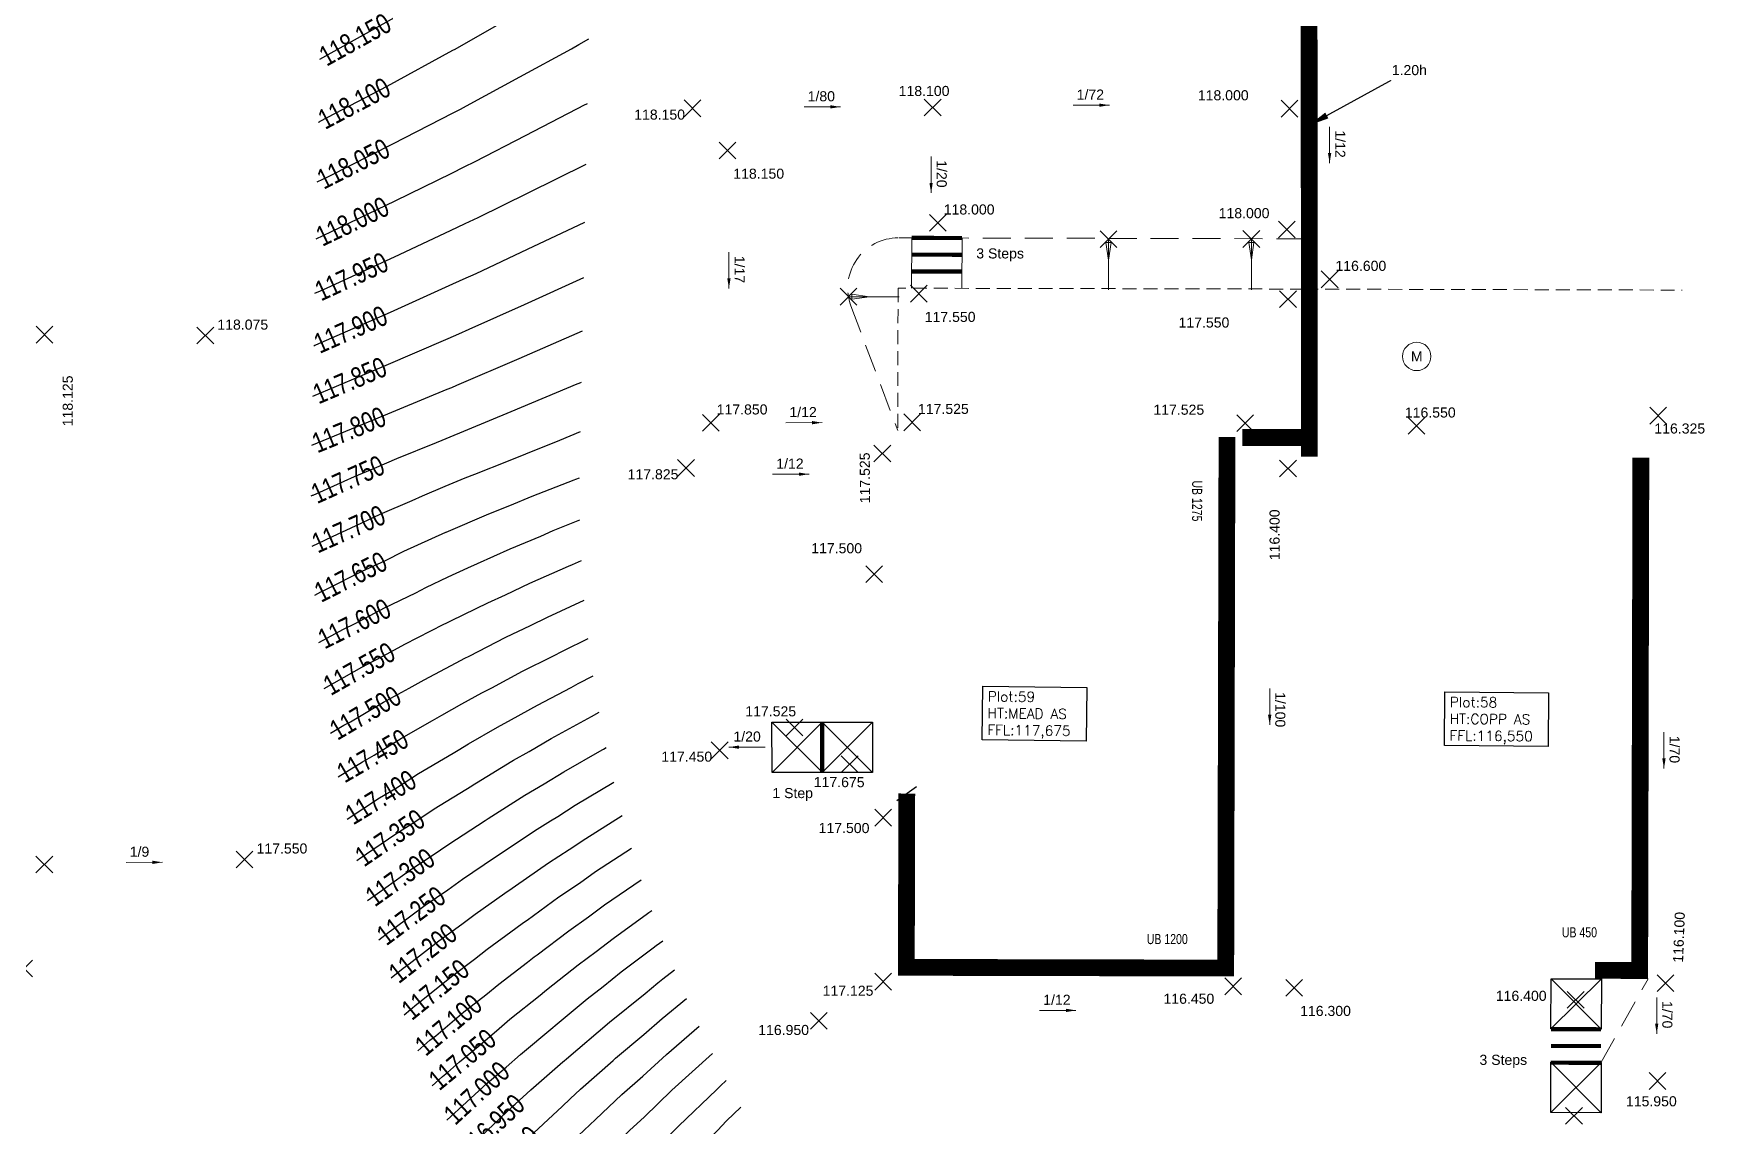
# Model space of a CAD drawing. Header units: metres. Extents: x 287878 to 288371, y 62805 to 63080.
# Drawn here: x 288064.68 to 288094.57, y 62891.33 to 62910.89 of the extents above; entities that cross this region are included whole.
import ezdxf
from ezdxf.enums import TextEntityAlignment as Align

# ---------------------------------------------------------------- set-up
doc = ezdxf.new("R2010")
doc.units = ezdxf.units.M
doc.header["$PDMODE"] = 3
doc.header["$PDSIZE"] = 0.15
doc.linetypes.add('HIDDEN', pattern=[0.375, 0.25, -0.125])
doc.layers.get('0').transparency = 0.25
for name, color, linetype, lineweight in [('EXP - DESIGN LINES', 1, 'HIDDEN', 9), ('EXP - LEVELS TEXT', 3, 'Continuous', 18), ('EXP - RETAINING WALLS - 0.6m', 190, 'Continuous', 18), ('EXP - STEPS', 240, 'Continuous', 18), ('EXP - UNDERBUILD', 94, 'UNDERBUILD', 35), ('EXP-EW-BANKS&CUTTINGS', 251, 'HIDDEN', 18), ('EXP-EW-GRADIENTS', 3, 'Continuous', 18), ('EXP-EW-GRADIENTS-TEXT', 3, 'Continuous', 18), ('EXP-EW-LEVEL-LANDING', 1, 'Continuous', 25), ('EXP-EW-LEVELS-POINTS', 3, 'Continuous', 18), ('EXP-EW-LEVELS-TEXT', 3, 'Continuous', 18), ('EXP-EW-RETAINING-WALL-HEIGHTS', 3, 'Continuous', 18), ('EXP-LEVEL-LANDING', 1, 'Continuous', 25), ('EXP-PART-M-TAG', 3, 'Continuous', 18)]:
    doc.layers.add(name, color=color, linetype=linetype, lineweight=lineweight)
doc.layers.add('EXP-EW-BANKS&CUTTINGS-WORKING', color=255, linetype='Continuous', lineweight=18, plot=False)
doc.layers.add('EXP_-_S3D_-_HOUSE_DOORS', color=3, linetype='Continuous', true_color=0x00ff00)
doc.layers.add('XREF - SOUTHERN CONTOURS$0$EXP_-_EW_-_CONT-PRIMARY', color=1, linetype='Continuous', true_color=0xff0000)
doc.layers.add('Working', color=181, linetype='Continuous', plot=False)
for name, color, linetype in [('XREF - SOUTHERN CONTOURS$0$EXP_-_EW_CONT-SECONDARY', 8, 'Continuous'), ('XREF - SOUTHERN CONTOURS$0$EXP_-_EW_CONT-SECONDARY TEXT', 8, 'Continuous'), ('XREF - SS - FFFL$0$EXP - PEN 1', 1, 'Continuous')]:
    doc.layers.add(name, color=color, linetype=linetype)
doc.styles.add('18 @ 1 to 200', font='arial.ttf', dxfattribs={"height": 0.36})
doc.styles.add('18 @ 1 to 500', font='arial.ttf', dxfattribs={"height": 0.9})
doc.styles.add('Century Gothic', font='arial.ttf')
doc.styles.add('ESTROAD', font='arial.ttf', dxfattribs={"width": 0.75})
doc.styles.add('XREF - SOUTHERN CONTOURS$0$ESTROAD', font='arial.ttf', dxfattribs={"width": 0.75})
doc.styles.add('XREF - SS - FFFL$0$Standard', font='simplex.shx')
doc.linetypes.add('UNDERBUILD', pattern='A,0.3,-0.1575,["O",Century Gothic,S=0.3,R=0,X=-0.181,Y=-0.15],-0.1575', length=0.615)
doc.dimstyles.new('1 to 200 (18)', dxfattribs={"dimtxt": 0.36, "dimasz": 0.36, "dimexe": 0.09, "dimexo": 0.09, "dimgap": 0.12, "dimtad": 1, "dimdec": 3, "dimzin": 0, "dimdsep": 46, "dimtxsty": '18 @ 1 to 200', "dimcen": 0.12, "dimadec": 0, "dimazin": 0, "dimtfac": 1, "dimtdec": 3, "dimtofl": 0, "dimtmove": 0, "dimatfit": 3, "dimfxl": 0.12, "dimtolj": 1, "dimtzin": 0, "dimarcsym": 1})

# ---------------------------------------------------------------- blocks, each defined once
blk = doc.blocks.new('XREF - SOUTHERN CONTOURS')
at = {"layer": 'XREF - SOUTHERN CONTOURS$0$EXP_-_EW_-_CONT-PRIMARY', "flags": 128}
for points in [[(624.73111, 171.846667), (624.858815, 171.905344), (625.006841, 171.974931), (626.14514, 172.52196), (627.156856, 173.019684), (627.381671, 173.130284), (627.573038, 173.225025), (628.476535, 173.691103), (629.546134, 174.246448), (629.562753, 174.255457), (629.5842, 174.267161)], [(624.641391, 167.243096), (624.667038, 167.254907), (624.67905, 167.25998), (625.416408, 167.591934), (625.777678, 167.740908), (626.174147, 167.915359), (626.885149, 168.202442), (626.983888, 168.24279), (627.054899, 168.272218), (628.217827, 168.754149), (629.400634, 169.247177), (629.438504, 169.263519), (629.477101, 169.280274)], [(624.991088, 162.997315), (625.228655, 163.139929), (625.343643, 163.203799), (625.93859, 163.553331), (626.39734, 163.802576), (626.661155, 163.954247), (627.234494, 164.258907), (627.392432, 164.342128), (627.470209, 164.379716), (628.124551, 164.716291), (628.563474, 164.9232), (628.871026, 165.077603), (629.52822, 165.379719)], [(625.852303, 159.304783), (626.035478, 159.443645), (626.123785, 159.505783), (626.683393, 159.921196), (627.085075, 160.197939), (627.346671, 160.388088), (627.923535, 160.777197), (628.020497, 160.843177), (628.067198, 160.872479), (628.684033, 161.282803), (628.92512, 161.430642), (629.051691, 161.508258), (629.364569, 161.711701), (630.055539, 162.125757)], [(627.072169, 156.077483), (627.212863, 156.209082), (627.279165, 156.266596), (627.790575, 156.734911), (628.130426, 157.023626), (628.385189, 157.252059), (628.967536, 157.736569), (629.007225, 157.769514), (629.581818, 158.247753), (629.867574, 158.467118), (630.187252, 158.727333), (630.758441, 159.156253), (630.810901, 159.198015), (630.932343, 159.287209)], [(628.603024, 153.168478), (629.097765, 153.738068), (629.460566, 154.131742), (629.796079, 154.508042), (630.292061, 155.032726), (630.509457, 155.259828), (630.664065, 155.411593), (631.2191, 155.976074), (631.893361, 156.620909), (631.963068, 156.689928), (632.067071, 156.78683)]]:
    blk.add_lwpolyline(points, dxfattribs=at)
at = {"layer": 'XREF - SOUTHERN CONTOURS$0$EXP_-_EW_CONT-SECONDARY', "flags": 128}
for points in [[(624.800078, 175.058058), (625.835743, 175.634504), (626.768441, 176.167091), (627.230266, 176.437938), (627.310851, 176.485567), (627.426833, 176.55459), (628.567999, 177.234189), (629.019691, 177.503185), (629.66191, 177.885647)], [(624.775875, 173.93111), (624.790638, 173.938544), (624.80578, 173.946355), (626.000715, 174.578257), (627.179248, 175.21713), (627.191343, 175.223862), (627.204352, 175.23129), (628.221905, 175.81233), (628.965998, 176.239074), (629.074829, 176.303398), (629.635091, 176.636821)], [(624.752977, 172.864853), (624.853585, 172.913202), (624.963385, 172.967219), (626.102858, 173.541042), (627.179986, 174.096688), (627.314742, 174.166203), (627.423945, 174.222903), (628.377852, 174.740008), (629.300036, 175.243249), (629.430852, 175.317947), (629.60896, 175.420093)], [(624.71015, 170.870679), (624.808971, 170.91417), (624.930437, 170.968832), (626.130345, 171.520169), (627.134793, 171.992355), (627.396827, 172.115536), (627.630643, 172.226133), (628.52124, 172.664271), (629.560829, 173.178949)], [(624.68999, 169.931939), (624.706538, 169.938926), (624.728076, 169.94822), (626.061088, 170.534874), (627.113665, 171.008553), (627.363071, 171.12079), (627.595931, 171.226217), (628.515006, 171.658271), (629.538569, 172.142424)], [(624.670608, 169.029453), (625.939826, 169.565334), (627.09336, 170.063103), (627.283059, 170.144961), (627.468062, 170.225267), (628.46065, 170.67195), (629.517263, 171.150329)], [(624.651815, 168.154376), (625.76887, 168.610847), (627.073785, 169.151619), (627.159255, 169.187039), (627.246186, 169.223274), (628.360781, 169.70424), (629.496797, 170.197363)], [(624.660411, 166.344226), (625.126475, 166.568797), (625.346692, 166.666286), (625.875093, 166.91522), (626.447891, 167.162906), (626.63283, 167.248081), (627.041669, 167.420735), (627.398507, 167.56721), (627.572423, 167.631983), (628.173686, 167.872417), (628.481889, 167.99686), (629.090462, 168.244205), (629.2764, 168.32126), (629.458133, 168.397011)], [(624.706539, 165.470929), (624.81762, 165.528161), (624.870663, 165.553334), (625.554132, 165.897734), (625.957885, 166.084986), (626.300942, 166.254036), (627.052793, 166.594737), (627.057568, 166.596854), (627.059911, 166.597801), (627.81915, 166.925966), (628.194535, 167.073583), (628.592605, 167.241275), (629.347171, 167.530091), (629.377463, 167.542526), (629.442169, 167.566625)], [(624.77862, 164.623016), (625.218476, 164.859864), (625.429644, 164.964761), (625.951408, 165.239596), (626.514203, 165.512874), (626.695328, 165.606193), (627.090693, 165.793828), (627.44556, 165.959286), (627.620178, 166.03362), (628.203364, 166.298807), (628.751177, 166.52599), (628.973799, 166.624696), (629.448093, 166.816259)], [(624.873537, 163.798261), (624.875309, 163.799279), (624.876165, 163.799734), (625.591572, 164.202187), (625.937725, 164.382062), (626.319856, 164.592388), (627.017669, 164.946945), (627.059791, 164.969626), (627.15149, 165.015177), (627.80048, 165.333123), (628.120236, 165.476435), (628.553245, 165.683405), (629.245262, 165.985718), (629.31936, 166.020266), (629.477246, 166.087478)], [(625.128388, 162.217923), (625.558728, 162.487592), (625.767303, 162.608637), (626.261305, 162.911637), (626.811225, 163.223875), (626.977089, 163.323445), (627.337672, 163.52373), (627.696076, 163.721808), (627.87225, 163.811236), (628.420083, 164.106891), (628.953617, 164.371178), (629.159042, 164.47942), (629.599546, 164.692309)], [(625.284191, 161.459447), (625.867355, 161.840808), (626.150099, 162.012176), (626.56156, 162.275582), (627.182358, 162.643778), (627.269517, 162.698396), (627.45927, 162.808517), (627.9747, 163.107113), (628.227324, 163.241694), (628.689447, 163.503198), (629.294643, 163.817944), (629.419697, 163.887056), (629.68912, 164.023819)], [(625.457485, 160.72146), (625.486066, 160.741377), (625.499907, 160.750324), (626.156409, 161.198251), (626.495153, 161.412589), (626.841253, 161.64378), (627.513905, 162.060353), (627.540359, 162.077653), (627.598095, 162.112646), (628.230663, 162.496563), (628.2644, 162.515412), (628.539492, 162.669099), (628.935046, 162.903661), (629.590698, 163.261385), (629.655433, 163.298887), (629.795717, 163.37362)], [(625.64736, 160.003623), (625.768212, 160.091468), (625.826628, 160.130871), (626.427786, 160.558733), (626.805707, 160.808293), (627.10231, 161.014986), (627.75322, 161.435749), (627.789989, 161.459658), (627.807806, 161.470334), (628.466326, 161.888844), (628.812895, 162.091757), (629.159288, 162.3069), (629.846029, 162.699697), (629.86871, 162.713463), (629.918199, 162.741111)], [(626.071378, 158.624406), (626.289727, 158.797026), (626.394638, 158.874021), (626.925132, 159.28471), (627.336603, 159.58041), (627.576278, 159.762104), (628.107809, 160.136124), (628.236255, 160.227562), (628.297703, 160.267912), (628.886086, 160.67744), (629.260007, 160.917466), (629.55325, 161.117009), (630.206807, 161.52708)], [(626.303703, 157.961978), (626.5328, 158.150851), (626.642436, 158.234757), (627.154886, 158.648469), (627.563632, 158.954808), (627.793055, 159.136183), (628.305152, 159.512014), (628.439458, 159.61201), (628.503235, 159.65582), (629.074741, 160.071903), (629.441891, 160.318498), (629.727645, 160.52192), (630.370876, 160.944297)], [(626.548452, 157.317001), (626.766509, 157.504475), (626.870381, 157.587364), (627.374509, 158.011787), (627.769468, 158.320443), (627.998899, 158.509592), (628.514732, 158.904369), (628.632237, 158.995852), (628.687591, 159.035614), (629.252187, 159.46548), (629.601279, 159.710706), (629.890004, 159.925673), (630.545078, 160.375654), (630.545641, 160.376064), (630.546916, 160.37692)], [(626.804849, 156.688996), (626.992622, 156.857363), (627.081609, 156.931399), (627.295222, 157.11895), (627.627818, 157.394201), (627.957349, 157.676821), (628.195672, 157.881719), (628.73577, 158.312709), (628.816648, 158.378543), (628.854425, 158.406911), (629.420542, 158.857585), (629.741964, 159.093658), (630.042507, 159.327644), (630.659866, 159.771102), (630.682522, 159.788351), (630.73436, 159.824766)], [(627.350532, 155.480356), (627.469515, 155.594536), (627.556013, 155.673123), (628.258046, 156.330804), (628.291802, 156.360739), (628.569212, 156.620215), (629.145576, 157.120179), (629.164984, 157.137951), (629.209549, 157.175811), (629.981404, 157.830964), (630.616714, 158.34206), (630.844305, 158.530978), (630.932785, 158.60462), (631.140163, 158.763818)], [(627.642561, 154.89118), (627.677587, 154.926584), (627.705876, 154.953622), (628.458951, 155.695304), (629.132213, 156.322693), (629.275346, 156.460048), (629.461507, 156.629183), (630.042727, 157.146077), (630.086997, 157.185412), (630.592132, 157.610133), (630.920621, 157.895245), (631.357138, 158.254239)], [(627.948825, 154.309272), (628.649416, 155.036019), (629.203909, 155.579632), (629.425029, 155.803131), (629.725671, 156.090492), (630.202088, 156.537581), (630.572111, 156.864756), (630.99541, 157.251465), (631.582928, 157.757468)], [(628.2691, 153.734959), (628.862561, 154.383433), (629.314287, 154.849327), (629.598845, 155.152277), (630.002563, 155.558234), (630.343217, 155.895528), (630.59611, 156.131155), (631.093788, 156.610894), (631.819009, 157.269163)], [(628.950404, 152.610151), (629.354432, 153.100433), (629.640334, 153.426894), (630.016053, 153.870962), (630.594001, 154.514263), (630.699928, 154.631025), (630.772245, 154.70581), (631.370329, 155.347583), (631.911549, 155.892876), (632.073613, 156.062176), (632.326745, 156.310654)]]:
    blk.add_lwpolyline(points, dxfattribs=at)
at = {"layer": 'XREF - SOUTHERN CONTOURS$0$EXP_-_EW_-_CONT-PRIMARY', "char_height": 0.36, "width": 2.52, "attachment_point": 5, "line_spacing_factor": 0.888, "style": 'XREF - SOUTHERN CONTOURS$0$ESTROAD'}
for s, insert, rotation in [('118.000', (625.381695, 172.155074), 25.6674273), ('117.750', (625.297949, 167.538604), 24.2369423), ('117.500', (625.612117, 163.361528), 30.4342457), ('117.250', (626.430641, 159.733571), 36.5875168), ('117.000', (627.603355, 156.563467), 42.4813881)]:
    blk.add_mtext(s, dxfattribs=dict(at, insert=insert, rotation=rotation))
at = {"layer": 'XREF - SOUTHERN CONTOURS$0$EXP_-_EW_CONT-SECONDARY TEXT', "char_height": 0.36, "width": 2.52, "attachment_point": 5, "line_spacing_factor": 0.888, "style": 'XREF - SOUTHERN CONTOURS$0$ESTROAD'}
for s, insert, rotation in [('118.150', (625.429193, 175.408221), 29.1000978), ('118.100', (625.412591, 174.267247), 27.8706455), ('118.050', (625.39746, 173.185814), 26.7291906), ('117.950', (625.365538, 171.168753), 24.6779482), ('117.900', (625.349168, 170.22156), 23.7541483), ('117.850', (625.33391, 169.309508), 22.8901369), ('117.800', (625.318315, 168.426733), 22.2267704), ('117.700', (625.311782, 166.650832), 23.8787802), ('117.650', (625.349621, 165.794681), 26.7434978), ('117.600', (625.415891, 164.957929), 26.4155177), ('117.550', (625.501059, 164.151269), 29.359932), ('117.450', (625.742215, 162.594077), 30.1282198), ('117.400', (625.887204, 161.852838), 31.2195527), ('117.350', (626.052269, 161.127197), 34.3054926), ('117.300', (626.234094, 160.420877), 35.4405972), ('117.200', (626.640972, 159.064724), 37.7457082), ('117.150', (626.86421, 158.4138), 38.9146574), ('117.100', (627.099528, 157.780281), 40.0938872), ('117.050', (627.347435, 157.162161), 39.6105803), ('116.950', (627.875824, 155.97273), 43.1317444), ('116.900', (628.155495, 155.396439), 44.5632479)]:
    blk.add_mtext(s, dxfattribs=dict(at, insert=insert, rotation=rotation))
blk = doc.blocks.new('*U484')
at = {"layer": 'EXP-LEVEL-LANDING', "ltscale": 2}
for p, q in [((-7.709, 0.898), (-8.315, -0.222)), ((-7.452, 0.035), (-8.572, 0.64))]:
    blk.add_line(p, q, dxfattribs=at)
blk.add_lwpolyline([(-8.315, -0.222), (-8.572, 0.64), (-7.709, 0.898), (-7.452, 0.035)], close=True, dxfattribs=at)
blk = doc.blocks.new('*U27')
at = {"layer": 'EXP-LEVEL-LANDING', "ltscale": 2}
for p, q in [((-7.71, 0.901), (-8.308, -0.223)), ((-7.447, 0.04), (-8.571, 0.638))]:
    blk.add_line(p, q, dxfattribs=at)
blk.add_lwpolyline([(-8.308, -0.223), (-8.571, 0.638), (-7.71, 0.901), (-7.447, 0.04)], close=True, dxfattribs=at)
blk = doc.blocks.new('XREF - SS - FFFL')
at = {"layer": 'XREF - SS - FFFL$0$EXP - PEN 1', "char_height": 0.18, "attachment_point": 1, "style": 'XREF - SS - FFFL$0$Standard', "bg_fill": 19, "box_fill_scale": 1.5, "bg_fill_color": 256, "bg_fill_transparency": 0}
for s, width, insert, rotation in [('\\pt0.9;Plot:59\\P\\ptz;HT:MEAD AS \\PFFL:117,675', 1.6818, (636.744, 163.748), 359.3904), ('\\pt0.9;Plot:58\\P\\ptz;HT:COPP AS \\PFFL:116,550', 1.67323, (645.009, 163.647), 359.5631)]:
    blk.add_mtext_dynamic_manual_height_columns(s, width=width, gutter_width=1, heights=[0], dxfattribs=dict(at, insert=insert, rotation=rotation))
blk = doc.blocks.new('*U289')
at = {"layer": 'EXP-EW-BANKS&CUTTINGS', "linetype": 'Continuous'}
blk.add_lwpolyline([(-0.846, -0.022), (-0.375, -0.01), (-0.059, -0.047), (-0.062, 0.044), (-0.375, -0.01)], dxfattribs=at)
at = {"layer": 'EXP-EW-BANKS&CUTTINGS-WORKING'}
blk.add_line((-0.907, -0.024), (0, 0), dxfattribs=at)
blk.add_point((0, 0), dxfattribs=at)
blk = doc.blocks.new('*U290')
at = {"layer": 'EXP-EW-BANKS&CUTTINGS', "linetype": 'Continuous'}
blk.add_lwpolyline([(-0.846, -0.022), (-0.375, -0.01), (-0.059, -0.047), (-0.062, 0.044), (-0.375, -0.01)], dxfattribs=at)
at = {"layer": 'EXP-EW-BANKS&CUTTINGS-WORKING'}
blk.add_line((-0.907, -0.024), (0, 0), dxfattribs=at)
blk.add_point((0, 0), dxfattribs=at)
blk = doc.blocks.new('*U291')
at = {"layer": 'EXP-EW-BANKS&CUTTINGS', "linetype": 'Continuous'}
blk.add_lwpolyline([(-0.838, 0.123), (-0.371, 0.054), (-0.066, -0.036), (-0.053, 0.054), (-0.371, 0.054)], dxfattribs=at)
at = {"layer": 'EXP-EW-BANKS&CUTTINGS-WORKING'}
blk.add_line((-0.897, 0.132), (0, 0), dxfattribs=at)
blk.add_point((0, 0), dxfattribs=at)
blk = doc.blocks.new('*U272')
at = {"layer": 'EXP-LEVEL-LANDING', "ltscale": 2}
for p, q in [((-7.709, 0.898), (-8.315, -0.222)), ((-7.452, 0.035), (-8.572, 0.64))]:
    blk.add_line(p, q, dxfattribs=at)
blk.add_lwpolyline([(-8.315, -0.222), (-8.572, 0.64), (-7.709, 0.898), (-7.452, 0.035)], close=True, dxfattribs=at)
blk = doc.blocks.new('*U295')
at = {"layer": 'EXP-EW-GRADIENTS-TEXT', "color": 0, "style": '18 @ 1 to 200'}
blk.add_attdef('1/00', (0.13, 0.2), '', height=0.36, rotation=360, dxfattribs=at)
at = {"layer": 'EXP-EW-GRADIENTS'}
blk.add_leader([(1.3, 0), (0, 0)], dimstyle='1 to 200 (18)', dxfattribs=at)
blk = doc.blocks.new('*U298')
at = {"layer": 'EXP-EW-GRADIENTS-TEXT', "color": 0, "style": '18 @ 1 to 200'}
blk.add_attdef('1/00', (0.13, 0.2), '', height=0.36, rotation=360, dxfattribs=at)
at = {"layer": 'EXP-EW-GRADIENTS'}
blk.add_leader([(1.3, 0), (0, 0)], dimstyle='1 to 200 (18)', dxfattribs=at)
blk = doc.blocks.new('*U299')
at = {"layer": 'EXP-EW-GRADIENTS-TEXT', "color": 0, "style": '18 @ 1 to 200'}
blk.add_attdef('1/00', (0.13, 0.2), '', height=0.36, rotation=360, dxfattribs=at)
at = {"layer": 'EXP-EW-GRADIENTS'}
blk.add_leader([(1.3, 0), (0, 0)], dimstyle='1 to 200 (18)', dxfattribs=at)
blk = doc.blocks.new('*U292')
at = {"layer": 'EXP-EW-GRADIENTS-TEXT', "color": 0, "style": '18 @ 1 to 200'}
blk.add_attdef('1/00', (0.13, 0.2), '', height=0.36, rotation=360, dxfattribs=at)
at = {"layer": 'EXP-EW-GRADIENTS'}
blk.add_leader([(1.3, 0), (0, 0)], dimstyle='1 to 200 (18)', dxfattribs=at)
blk = doc.blocks.new('*U293')
at = {"layer": 'EXP-EW-GRADIENTS-TEXT', "color": 0, "style": '18 @ 1 to 200'}
blk.add_attdef('1/00', (0.13, 0.2), '', height=0.36, rotation=360, dxfattribs=at)
at = {"layer": 'EXP-EW-GRADIENTS'}
blk.add_leader([(1.3, 0), (0, 0)], dimstyle='1 to 200 (18)', dxfattribs=at)
blk = doc.blocks.new('*U281')
at = {"layer": 'EXP-EW-GRADIENTS-TEXT', "color": 0, "style": '18 @ 1 to 200'}
blk.add_attdef('1/00', (0.13, 0.2), '', height=0.36, rotation=360, dxfattribs=at)
at = {"layer": 'EXP-EW-GRADIENTS'}
blk.add_leader([(1.3, 0), (0, 0)], dimstyle='1 to 200 (18)', dxfattribs=at)
blk = doc.blocks.new('*U282')
at = {"layer": 'EXP-EW-GRADIENTS-TEXT', "color": 0, "style": '18 @ 1 to 200'}
blk.add_attdef('1/00', (0.13, 0.2), '', height=0.36, rotation=360, dxfattribs=at)
at = {"layer": 'EXP-EW-GRADIENTS'}
blk.add_leader([(1.3, 0), (0, 0)], dimstyle='1 to 200 (18)', dxfattribs=at)
blk = doc.blocks.new('*U283')
at = {"layer": 'EXP-EW-GRADIENTS-TEXT', "color": 0, "style": '18 @ 1 to 200'}
blk.add_attdef('1/00', (0.13, 0.2), '', height=0.36, rotation=360, dxfattribs=at)
at = {"layer": 'EXP-EW-GRADIENTS'}
blk.add_leader([(1.3, 0), (0, 0)], dimstyle='1 to 200 (18)', dxfattribs=at)
blk = doc.blocks.new('*U286')
at = {"layer": 'EXP-EW-GRADIENTS-TEXT', "color": 0, "style": '18 @ 1 to 200'}
blk.add_attdef('1/00', (0.13, 0.2), '', height=0.36, rotation=360, dxfattribs=at)
at = {"layer": 'EXP-EW-GRADIENTS'}
blk.add_leader([(1.3, 0), (0, 0)], dimstyle='1 to 200 (18)', dxfattribs=at)
blk = doc.blocks.new('*U287')
at = {"layer": 'EXP-EW-GRADIENTS-TEXT', "color": 0, "style": '18 @ 1 to 200'}
blk.add_attdef('1/00', (-1.139, 0.2), '', height=0.36, rotation=0, dxfattribs=at)
at = {"layer": 'EXP-EW-GRADIENTS'}
blk.add_leader([(-1.3, 0), (0, 0)], dimstyle='1 to 200 (18)', dxfattribs=at)
blk = doc.blocks.new('*U270')
at = {"layer": 'EXP-EW-GRADIENTS-TEXT', "color": 0, "style": '18 @ 1 to 200'}
blk.add_attdef('1/00', (0.13, 0.2), '', height=0.36, rotation=360, dxfattribs=at)
at = {"layer": 'EXP-EW-GRADIENTS'}
blk.add_leader([(1.3, 0), (0, 0)], dimstyle='1 to 200 (18)', dxfattribs=at)
blk = doc.blocks.new('*U271')
at = {"layer": 'EXP-EW-GRADIENTS-TEXT', "color": 0, "style": '18 @ 1 to 200'}
blk.add_attdef('1/00', (0.13, 0.2), '', height=0.36, rotation=360, dxfattribs=at)
at = {"layer": 'EXP-EW-GRADIENTS'}
blk.add_leader([(1.3, 0), (0, 0)], dimstyle='1 to 200 (18)', dxfattribs=at)
blk = doc.blocks.new('*U410')
at = {"layer": 'EXP-EW-GRADIENTS-TEXT', "color": 0, "style": '18 @ 1 to 200'}
blk.add_attdef('1/00', (0.13, 0.2), '', height=0.36, rotation=360, dxfattribs=at)
at = {"layer": 'EXP-EW-GRADIENTS'}
blk.add_leader([(1.3, 0), (0, 0)], dimstyle='1 to 200 (18)', dxfattribs=at)

msp = doc.modelspace()

# ---------------------------------------------------------------- linework, layer by layer
at = {"layer": 'EXP - DESIGN LINES'}
for points in [[(288087.411, 62906.311), (288080.146, 62906.327), (288080.14, 62903.778)], [(288087.411, 62906.311), (288094.168, 62906.293)]]:
    msp.add_lwpolyline(points, dxfattribs=at)
at = {"layer": 'EXP - RETAINING WALLS - 0.6m', "const_width": 0.3}
for points in [[(288087.499, 62909.243), (288087.497, 62912.455)], [(288087.499, 62909.243), (288087.504, 62903.311)], [(288086.304, 62903.655), (288087.404, 62903.656)]]:
    msp.add_lwpolyline(points, dxfattribs=at)
at = {"layer": 'EXP - STEPS'}
for p, q in [((288080.39, 62907.227), (288080.388, 62906.327)), ((288081.29, 62907.225), (288081.288, 62906.325))]:
    msp.add_line(p, q, dxfattribs=at)
at = {"layer": 'EXP - STEPS', "const_width": 0.075}
for points in [[(288081.29, 62907.225), (288080.39, 62907.227)], [(288081.289, 62906.925), (288080.389, 62906.927)], [(288081.288, 62906.625), (288080.388, 62906.627)]]:
    msp.add_lwpolyline(points, dxfattribs=at)
at = {"layer": 'EXP - UNDERBUILD', "const_width": 0.3, "flags": 128}
for points in [[(288080.302, 62897.286), (288080.294, 62894.176), (288086.007, 62894.163), (288086.029, 62903.662)], [(288093.432, 62903.297), (288093.411, 62894.12), (288092.61, 62894.121)]]:
    msp.add_lwpolyline(points, dxfattribs=at)
at = {"layer": 'EXP-EW-BANKS&CUTTINGS', "ltscale": 2}
msp.add_lwpolyline([(288087.414, 62907.211), (288080.148, 62907.227, 0.524297), (288079.303, 62906.011), (288080.14, 62903.778)], format="xyb", dxfattribs=at)
at = {"layer": 'EXP-EW-LEVELS-POINTS'}
for p in [(288080.764, 62909.558), (288087.148, 62909.539), (288077.094, 62908.79), (288080.859, 62907.495), (288087.1, 62907.377), (288080.518, 62906.228), (288087.865, 62906.486), (288087.12, 62906.129), (288064.881, 62905.496), (288076.797, 62903.917), (288080.398, 62903.927), (288086.353, 62903.914), (288089.42, 62903.863), (288093.742, 62904.047), (288079.864, 62903.37), (288087.12, 62903.1), (288079.719, 62901.21), (288079.281, 62897.811), (288079.881, 62896.854), (288064.876, 62896.017), (288064.513, 62894.156), (288079.879, 62893.92), (288086.138, 62893.837), (288087.232, 62893.811), (288093.872, 62893.891), (288092.265, 62893.593)]:
    msp.add_point(p, dxfattribs=at)
at = {"layer": 'EXP-PART-M-TAG'}
msp.add_circle((288089.423, 62905.106), 0.254, dxfattribs=at)
at = {"layer": 'Working'}
msp.add_lwpolyline([(288080.125, 62897.16), (288080.478, 62897.411)], dxfattribs=at)

# ---------------------------------------------------------------- block references
msp.add_blockref('XREF - SOUTHERN CONTOURS', (287445.006, 62735.366))
at = {"layer": 'EXP-EW-LEVEL-LANDING', "extrusion": (0.010035, 0.006975, 0.999925), "rotation": 163.0651718973038}
for name, p in [('*U27', (288057.169, 62879.074, 3329.639)), ('*U484', (288070.201, 62874.482, 3329.738))]:
    msp.add_blockref(name, p, dxfattribs=at)

# ---------------------------------------------------------------- texts
at = {"layer": 'EXP - LEVELS TEXT', "insert": (288081.545, 62907.039), "char_height": 0.18, "attachment_point": 1, "style": '18 @ 1 to 500'}
msp.add_mtext_dynamic_manual_height_columns('3 Steps', width=1.68966, gutter_width=1, heights=[0], dxfattribs=at)
at = {"layer": 'EXP-EW-LEVELS-TEXT', "style": '18 @ 1 to 200'}
for s, rotation, p in [('118.100', 0.0413, (288080.157, 62909.765)), ('118.000', 0.0413, (288085.508, 62909.688)), ('118.150', 0.0413, (288077.199, 62908.285)), ('118.000', 0.0472, (288080.963, 62907.645)), ('118.000', 0.0413, (288085.88, 62907.579)), ('116.600', 0.0472, (288087.969, 62906.636)), ('117.550', 0.0413, (288080.623, 62905.723)), ('117.550', 0.0472, (288085.163, 62905.622)), ('118.125', 89.9176, (288065.384, 62903.856)), ('117.850', 0.0472, (288076.902, 62904.067)), ('117.525', 0.0472, (288080.502, 62904.077)), ('117.525', 0.0413, (288084.713, 62904.062)), ('116.550', 0.0472, (288089.211, 62904.012)), ('116.325', 0.0413, (288093.673, 62903.726)), ('117.525', 90.2424, (288079.644, 62902.479)), ('116.400', 90.0413, (288086.971, 62901.46)), ('117.500', 359.8668, (288078.593, 62901.586)), ('117.500', 359.8727, (288078.725, 62896.58)), ('116.100', 87.9164, (288094.186, 62894.256)), ('117.125', 0.0413, (288078.797, 62893.667)), ('116.450', 0.0472, (288084.893, 62893.524)), ('116.400', 0.0472, (288090.837, 62893.576)), ('116.300', 0.0413, (288087.337, 62893.306))]:
    msp.add_text(s, height=0.18, rotation=rotation, dxfattribs=at).set_placement(p)
at = {"layer": 'EXP-PART-M-TAG', "style": '18 @ 1 to 200'}
msp.add_text('M', height=0.18, rotation=360, dxfattribs=at).set_placement((288089.423, 62905.106), align=Align.MIDDLE_CENTER)
at = {"layer": 'EXP_-_S3D_-_HOUSE_DOORS', "char_height": 0.18, "width": 2.45, "attachment_point": 5, "line_spacing_factor": 0.888, "style": 'ESTROAD'}
for s, insert, rotation in [('UB 1275', (288085.494, 62902.521), 269.866), ('UB 1200', (288084.961, 62894.681), 0.0331), ('UB 450', (288092.333, 62894.802), 0.0331)]:
    msp.add_mtext(s, dxfattribs=dict(at, insert=insert, rotation=rotation))

# ---------------------------------------------------------------- leaders
at = {"layer": 'EXP-EW-RETAINING-WALL-HEIGHTS'}
msp.add_leader([(288087.499, 62909.243), (288089.291, 62910.229)], dimstyle='1 to 200 (18)', dxfattribs=at)

# ---------------------------------------------------------------- next in the draw order: wipeouts: each hides what was drawn before it
msp.add_wipeout([(288088.837, 62910.2), (288088.881, 62910.297), (288088.97, 62910.359), (288089.072, 62910.397), (288089.179, 62910.417), (288089.288, 62910.424), (288089.396, 62910.417), (288089.503, 62910.397), (288089.605, 62910.359), (288089.694, 62910.297), (288089.738, 62910.2), (288089.694, 62910.104), (288089.605, 62910.041), (288089.503, 62910.004), (288089.396, 62909.983), (288089.288, 62909.976), (288089.179, 62909.983), (288089.072, 62910.004), (288088.97, 62910.041), (288088.881, 62910.104)]).dxf.layer = 'EXP-EW-RETAINING-WALL-HEIGHTS'

# ---------------------------------------------------------------- next in the draw order: texts
at = {"layer": 'EXP-EW-RETAINING-WALL-HEIGHTS', "style": '18 @ 1 to 200'}
msp.add_text('1.20h', height=0.18, rotation=360, dxfattribs=at).set_placement((288089.291, 62910.229), align=Align.MIDDLE_CENTER)

# ---------------------------------------------------------------- next in the draw order: block references
at = {"layer": 'Working'}
msp.add_blockref('XREF - SS - FFFL', (287445.006, 62735.366), dxfattribs=at)

# ---------------------------------------------------------------- next in the draw order: linework, layer by layer
at = {"layer": 'EXP - STEPS', "const_width": 0.075, "elevation": 0.015}
for points in [[(288078.788, 62898.564), (288078.789, 62897.661)], [(288091.822, 62893.07), (288092.72, 62893.068)], [(288091.822, 62892.77), (288092.719, 62892.768)], [(288091.821, 62892.47), (288092.718, 62892.468)]]:
    msp.add_lwpolyline(points, dxfattribs=at)
at = {"layer": 'EXP-EW-BANKS&CUTTINGS', "ltscale": 2, "elevation": 0.015}
msp.add_lwpolyline([(288092.718, 62892.468), (288093.56, 62893.969)], dxfattribs=at)
at = {"layer": 'EXP-EW-LEVELS-POINTS'}
for p in [(288076.471, 62909.545), (288067.755, 62905.479), (288076.353, 62903.11), (288078.294, 62898.468), (288076.956, 62898.058), (288068.456, 62896.105), (288078.727, 62893.218), (288093.731, 62892.142), (288092.236, 62891.521)]:
    msp.add_point(p, dxfattribs=at)

# ---------------------------------------------------------------- next in the draw order: block references
at = {"layer": 'EXP - STEPS', "extrusion": (0.010035, 0.006975, 0.999925), "rotation": 163.0651718973038}
msp.add_blockref('*U272', (288070.198, 62872.988, 3329.743), dxfattribs=at)
at = {"layer": 'EXP-EW-BANKS&CUTTINGS', "linetype": 'Continuous'}
for name, p, rotation in [('*U290', (288083.91, 62907.205), 88.5335002231479), ('*U289', (288086.465, 62907.207), 88.5335002231479), ('*U291', (288079.259, 62906.175), 188.2160753315701)]:
    msp.add_blockref(name, p, dxfattribs=dict(at, rotation=rotation))
at = {"layer": 'EXP-EW-GRADIENTS', "xscale": 0.5, "yscale": 0.5, "zscale": 0.5}
for name, p, rotation, values in [('*U298', (288078.464, 62909.57), 0.0982570610189758, {'1/00': '1/80'}), ('*U295', (288083.276, 62909.6), 0.0982570610189758, {'1/00': '1/72'}), ('*U283', (288087.865, 62909.215), 270.0015177941626, {'1/00': '1/12'}), ('*U299', (288080.737, 62908.681), 270.0015177941626, {'1/00': '1/20'}), ('*U293', (288077.121, 62906.972), 270.0015177941626, {'1/00': '1/17'}), ('*U292', (288078.138, 62903.92), 0.0982570610189758, {'1/00': '1/12'}), ('*U286', (288077.903, 62902.998), 0.0982570610189758, {'1/00': '1/12'}), ('*U281', (288086.793, 62899.165), 270.0015177941626, {'1/00': '1/100'}), ('*U287', (288077.771, 62898.116), 0.0982570610189758, {'1/00': '1/20'}), ('*U270', (288093.845, 62898.384), 270.0015177941626, {'1/00': '1/70'}), ('*U410', (288066.339, 62896.054), 0.0982570610189758, {'1/00': '1/9'}), ('*U282', (288082.678, 62893.405), 0.0982570610189758, {'1/00': '1/12'}), ('*U271', (288093.715, 62893.638), 270.0015177941626, {'1/00': '1/70'})]:
    msp.add_blockref(name, p, dxfattribs=dict(at, rotation=rotation)).add_auto_attribs(values)
at = {"layer": 'EXP-EW-LEVEL-LANDING', "extrusion": (0.010035, 0.006975, 0.999925), "rotation": 163.0651718973038}
msp.add_blockref('*U27', (288056.272, 62879.076, 3329.639), dxfattribs=at)

# ---------------------------------------------------------------- next in the draw order: texts
at = {"layer": 'EXP - LEVELS TEXT', "char_height": 0.18, "attachment_point": 1, "style": '18 @ 1 to 500'}
for s, insert in [('1 Step', (288077.898, 62897.384)), ('3 Steps', (288090.545, 62892.611))]:
    msp.add_mtext_dynamic_manual_height_columns(s, width=1.68966, gutter_width=1, heights=[0], dxfattribs=dict(at, insert=insert))
at = {"layer": 'EXP-EW-LEVELS-TEXT', "style": '18 @ 1 to 200'}
for s, rotation, p in [('118.150', 0.0472, (288075.427, 62909.342)), ('118.075', 0.0472, (288067.971, 62905.585)), ('117.825', 0.0472, (288075.309, 62902.907)), ('117.525', 359.8727, (288077.414, 62898.668)), ('117.450', 0.0472, (288075.912, 62897.855)), ('117.675', 359.8727, (288078.638, 62897.401)), ('117.550', 0.0472, (288068.672, 62896.212)), ('116.950', 0.0413, (288077.645, 62892.965)), ('115.950', 0.0472, (288093.165, 62891.689))]:
    msp.add_text(s, height=0.18, rotation=rotation, dxfattribs=at).set_placement(p)

doc.saveas('drawing.dxf')
